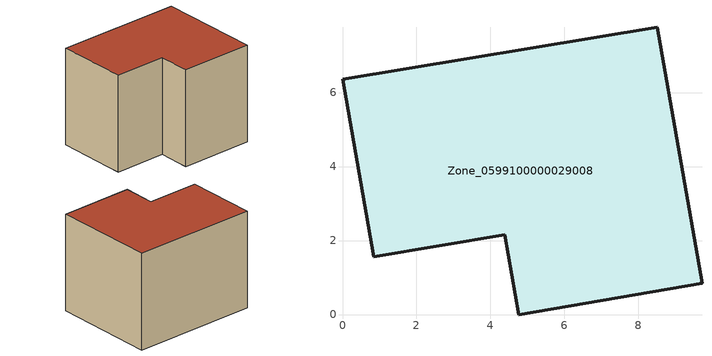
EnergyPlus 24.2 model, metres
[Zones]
Zone_0599100000029008
 floor ground (C_G): 4.39,2.15 0.84,1.56 0,6.36 8.51,7.76 9.72,0.84 4.76,0 z0
 wall outside (C_F): 8.51,7.76 0,6.36 0.84,1.56 4.39,2.15 4.76,0 9.72,0.84 8.51,7.76 z0:6.68
 roof outside (C_R): 4.76,0 9.72,0.84 8.51,7.76 0,6.36 0.84,1.56 4.39,2.15 z6.68
[BUILDING]
Pand.0599100000029008: North Axis=0; Terrain=City; Loads Convergence Tolerance Value=0.04; Temperature Convergence Tolerance Value=0.4; Solar Distribution=FullExterior; Maximum Number of Warmup Days=25; Minimum Number of Warmup Days=1
[Site:Location]
Rotterdam.The.Hague.AP_ZH_NLD Design_Conditions: Latitude=51.96; Longitude=4.45; Time Zone=1; Elevation=-4.5
[SITE:GROUNDTEMPERATURE:BUILDINGSURFACE]
18, 18, 18, 18, 18, 18, 18, 18, 18, 18, 18, 18
[MATERIAL] Thermal Absorptance=0.9; Solar Absorptance=0.7; Visible Absorptance=0.7
Name | Roughness | Thickness | Conductivity | Density | Specific Heat
G.TC.1946 | MediumSmooth | 0.15 | 1 | 540 | 1210
F.TC.1946 | Rough | 0.3 | 0.857143 | 1920 | 840
R.TC.1946 | MediumRough | 0.2 | 0.909091 | 1500 | 1000
[CONSTRUCTION]
C_G: G.TC.1946
C_F: F.TC.1946
C_R: R.TC.1946
[ZONE]
Zone_0599100000029008: Type=1; Multiplier=1; Ceiling Height=Autocalculate; Volume=Autocalculate; Floor Area=autocalculate; Part of Total Floor Area=Yes
[ZONEINFILTRATION:DESIGNFLOWRATE]
Infil_Zone_0599100000029008: Zone or ZoneList or Space or SpaceList=Zone_0599100000029008; Schedule=AlwaysOn; Design Flow Rate Calculation Method=Flow/Area; Flow Rate per Floor Area=0.003; Constant Term Coefficient=1; Temperature Term Coefficient=0; Velocity Term Coefficient=0; Velocity Squared Term Coefficient=0
[HVACTEMPLATE:ZONE:IDEALLOADSAIRSYSTEM]
Zone_0599100000029008: Maximum Heating Supply Air Temperature=50; Minimum Cooling Supply Air Temperature=13; Maximum Heating Supply Air Humidity Ratio=0.0156; Minimum Cooling Supply Air Humidity Ratio=0.0077; Heating Limit=NoLimit; Cooling Limit=NoLimit; Dehumidification Control Type=ConstantSensibleHeatRatio; Cooling Sensible Heat Ratio=0.7; Dehumidification Setpoint=60; Humidification Control Type=None; Humidification Setpoint=30; Outdoor Air Method=None; Outdoor Air Flow Rate per Person=0.00944; Outdoor Air Flow Rate per Zone Floor Area=0; Outdoor Air Flow Rate per Zone=0; Demand Controlled Ventilation Type=None; Outdoor Air Economizer Type=NoEconomizer; Heat Recovery Type=None; Sensible Heat Recovery Effectiveness=0.7; Latent Heat Recovery Effectiveness=0.65
[ZONECONTROL:THERMOSTAT]
ThermostatControl_Zone_0599100000029008: Zone or ZoneList=Zone_0599100000029008; Control Type Schedule=DualSetpointControlType; Control 1=Thermostat_Zone_0599100000029008; Temperature Difference Between Cutout And Setpoint=0
[THERMOSTATSETPOINT:DUALSETPOINT]
Thermostat_Zone_0599100000029008: Heating Setpoint Temperature Schedule=HeatingSetpoint_Zone_0599100000029008; Cooling Setpoint Temperature Schedule=CoolingSetpoint_Zone_0599100000029008
[SCHEDULE:COMPACT]
HeatingSetpoint_Zone_0599100000029008: Through: 12/31, For: AllDays, Until: 24:00, 21
CoolingSetpoint_Zone_0599100000029008: Through: 12/31, For: AllDays, Until: 24:00, 24
DualSetpointControlType: Through: 12/31, For: AllDays, Until: 24:00, 4
AlwaysOn: Through: 12/31, For: AllDays, Until: 24:00, 1
